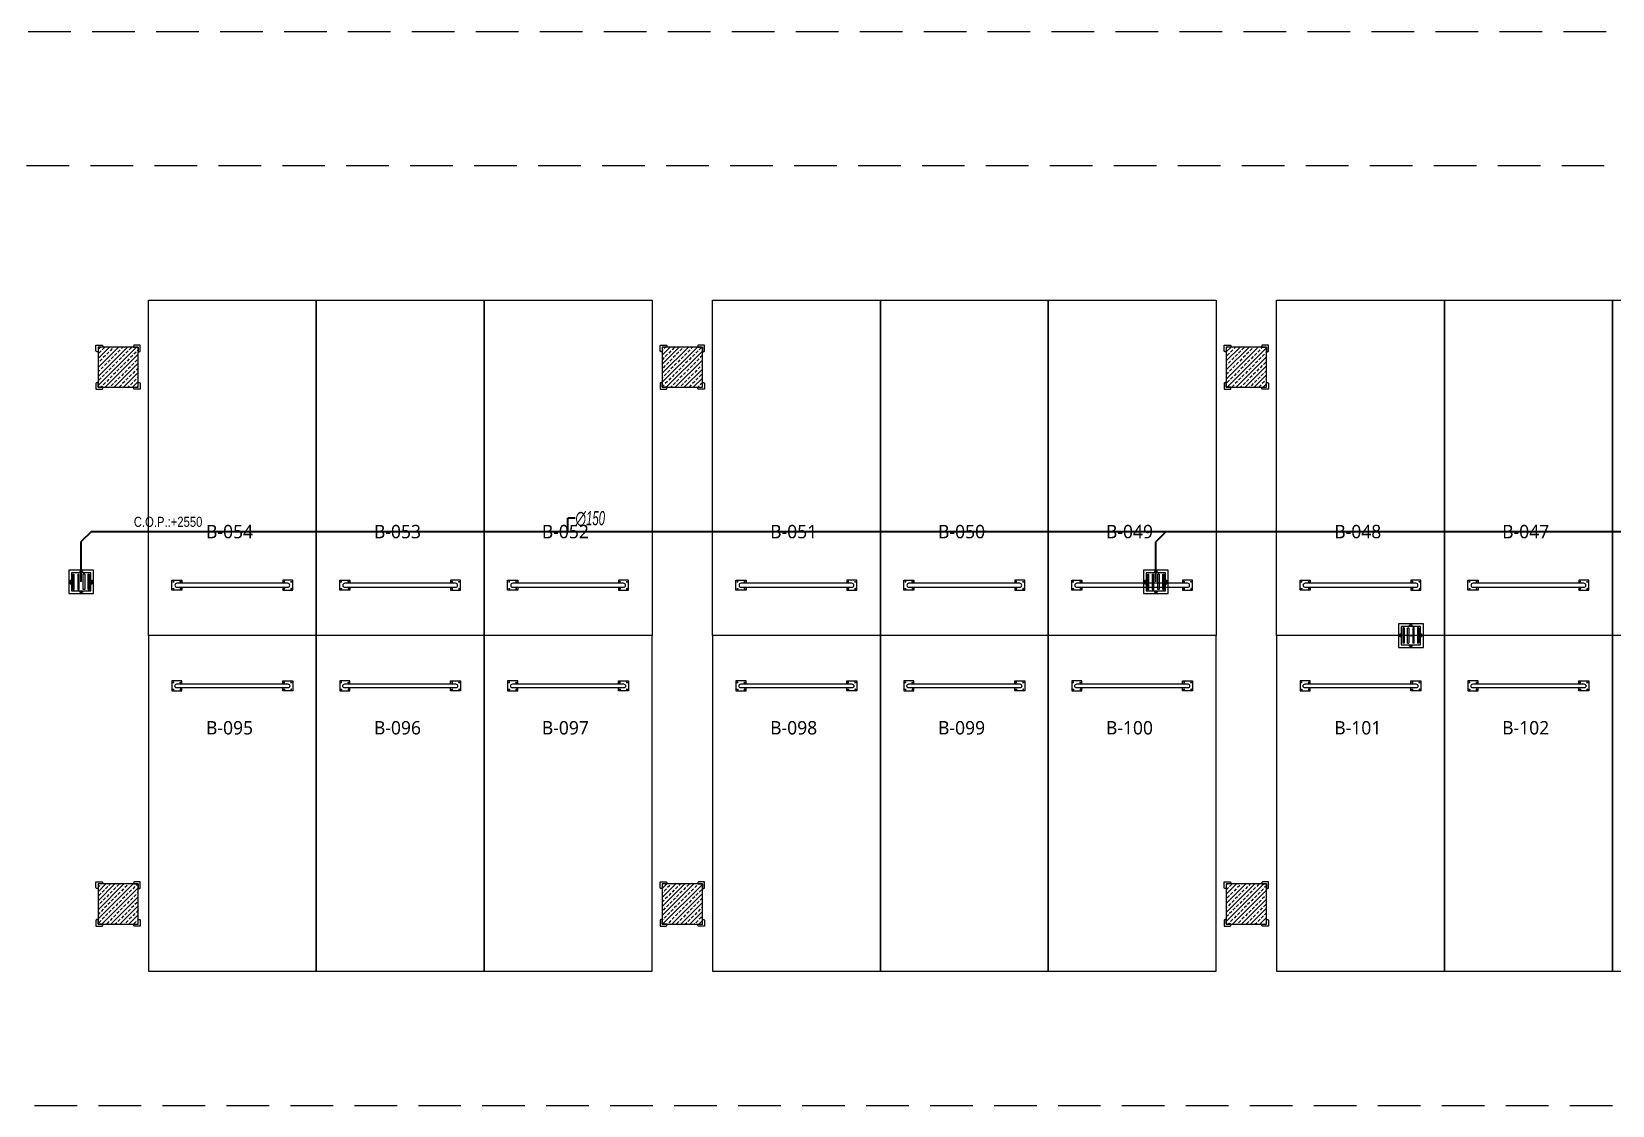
# Model space of a CAD drawing. Header units: millimetres. Extents: x -379292 to 1221486, y 92049 to 447512.
# Drawn here: x 130059 to 153598, y 253619 to 269619 of the extents above; entities that cross this region are included whole.
import ezdxf
from ezdxf.enums import TextEntityAlignment as Align

# ---------------------------------------------------------------- set-up
doc = ezdxf.new("R2010")
doc.units = ezdxf.units.MM
doc.linetypes.add('HIDDEN', pattern=[9.525, 6.35, -3.175])
doc.layers.add('0-KRCN-SHT YAĞMURSUYUBORUSU-100', color=3, linetype='PISSU_LINE50', lineweight=35)
doc.layers.add('0-KRCN-SHT-KOLADI-YAZIYAĞMURSUYU', color=4, linetype='Continuous', lineweight=35)
for name, color, linetype in [('04_RAIN INLET', 51, 'Continuous'), ('05_HATCH CONCRETE', 141, 'Continuous'), ('05_SYMBOL', 2, 'Continuous'), ('202-A-Y-MahalAd', 141, 'Continuous'), ('M_YANGIN_SPR_ CAP', 7, 'Continuous')]:
    doc.layers.add(name, color=color, linetype=linetype)
doc.styles.add('DOA.ARIAL', font='arial.ttf')
doc.styles.add('MUF', font='isocpeur.ttf')
doc.styles.get("Standard").update_dxf_attribs({"font": 'segoeuil.ttf'})
doc.styles.add('ÇAP-2', font='ARIALNBI.TTF')
doc.linetypes.add('PISSU_LINE50', pattern='A,50,-10,["C",MUF,S=10,R=0,X=1,Y=-5],0', length=60)
pattern_1 = [(225, (905000, -3e-07), (67.351921, -67.351921), []), (225, (904932.65, -3e-07), (67.351921, -67.351921), [47.625, -23.8125])]

# ---------------------------------------------------------------- blocks, each defined once
blk = doc.blocks.new('202_Vida')
at = {"color": 0, "linetype": 'ByBlock', "ltscale": 0.2}
for points in [[(1, 0), (-1, 0)], [(0, 1), (0, -1)]]:
    blk.add_lwpolyline(points, dxfattribs=at)
at = {"color": 0, "linetype": 'ByBlock'}
for radius in [0.42, 0.23, 0.155]:
    blk.add_circle((0, 0), radius, dxfattribs=at)
blk = doc.blocks.new('202_Stoper')
at = {"color": 0, "linetype": 'ByBlock'}
for points in [[(-750, -30), (-750, -75), (-900, -75), (-900, 75), (-750, 75), (-750, 30)], [(750, -30), (750, -75), (900, -75), (900, 75), (750, 75), (750, 30)]]:
    blk.add_lwpolyline(points, dxfattribs=at)
blk.add_lwpolyline([(825, -30, 1), (825, 30), (-825, 30, 1), (-825, -30)], format="xyb", close=True, dxfattribs=at)
at = {"color": 0, "linetype": 'ByBlock', "yscale": 10, "zscale": 10, "rotation": 180}
for p, xscale in [((-877, 53), -10), ((-772, 53), 10), ((772, 53), -10), ((877, 53), 10)]:
    blk.add_blockref('202_Vida', p, dxfattribs=dict(at, xscale=xscale))
at = {"color": 0, "linetype": 'ByBlock', "yscale": 10, "zscale": 10}
for p, xscale in [((-877, -52), 10), ((-772, -52), -10), ((772, -52), 10), ((877, -52), -10)]:
    blk.add_blockref('202_Vida', p, dxfattribs=dict(at, xscale=xscale))
blk = doc.blocks.new('202_Mahalblok')
at = {"color": 0, "linetype": 'ByBlock', "flags": 128}
blk.add_lwpolyline([(0, 0), (0, 5000), (2500, 5000), (2500, 0)], close=True, dxfattribs=at)
at = {"color": 252}
blk.add_blockref('202_Stoper', (1250, 750), dxfattribs=at)
at = {"color": 0, "linetype": 'ByBlock', "ltscale": 25}
blk.add_attdef('MAHALNO', text='', height=200, dxfattribs=at).set_placement((1209, 1390), align=Align.BOTTOM_CENTER)
blk = doc.blocks.new('202_Izgara')
at = {"color": 8, "ltscale": 25}
blk.add_circle((0, 0), 0.1, dxfattribs=at)
at = {"layer": '04_RAIN INLET', "color": 8}
for p, q in [((1.85, 1.75), (-1.85, 1.75)), ((-1.85, 1.75), (-1.85, -1.75)), ((1.45, 1.35), (-1.45, 1.35)), ((-1.45, 1.35), (-1.45, -1.35)), ((-1.2, 1.15), (-1.2, -1.15)), ((-1, 1.15), (-1.2, 1.15)), ((-1, 1.15), (-1, -1.15)), ((-0.5, -1.15), (-0.5, 1.15)), ((-0.5, 1.15), (-0.3, 1.15)), ((-0.3, 1.15), (-0.3, -1.15)), ((0.3, 1.15), (0.3, -1.15)), ((0.5, 1.15), (0.3, 1.15)), ((0.5, -1.15), (0.5, 1.15)), ((1, 1.15), (1, -1.15)), ((1.2, 1.15), (1, 1.15)), ((1.2, 1.15), (1.2, -1.15)), ((1.45, -1.35), (1.45, 1.35)), ((1.85, -1.75), (1.85, 1.75)), ((-1.85, -1.75), (1.85, -1.75)), ((-1.45, -1.35), (1.45, -1.35)), ((-1, -1.15), (-1.2, -1.15)), ((-0.5, -1.15), (-0.3, -1.15)), ((0.5, -1.15), (0.3, -1.15)), ((1.2, -1.15), (1, -1.15))]:
    blk.add_line(p, q, dxfattribs=at)
at = {"layer": '04_RAIN INLET', "color": 8, "ltscale": 50}
for p, q in [((-1.45, 0.2), (-1.65, 0.2)), ((0.2, 1.55), (-0.2, 1.55)), ((-0.2, 1.35), (-0.2, 1.55)), ((0.2, 1.35), (0.2, 1.55)), ((1.65, 0.2), (1.45, 0.2)), ((-1.45, -0.2), (-1.65, -0.2)), ((-0.2, -1.55), (-0.2, -1.35)), ((0.2, -1.55), (0.2, -1.35)), ((1.65, -0.2), (1.45, -0.2))]:
    blk.add_line(p, q, dxfattribs=at)
at = {"layer": '04_RAIN INLET', "color": 8, "ltscale": 50, "extrusion": (-2.89798e-21, 1.6744e-09, 1)}
for points in [[(-1.65, 0.2), (-1.65, -0.2)], [(1.65, -0.2), (1.65, 0.2)]]:
    blk.add_lwpolyline(points, dxfattribs=at)
at = {"layer": '04_RAIN INLET', "color": 8, "ltscale": 50, "extrusion": (-2.89798e-21, 1.6744e-09, 1), "elevation": 0}
blk.add_lwpolyline([(-0.2, -1.55), (0.2, -1.55)], dxfattribs=at)
blk = doc.blocks.new('bariyer')
at = {"color": 8, "ltscale": 25}
blk.add_lwpolyline([(0, -70), (15, -70, 0.414214), (30, -55), (30, 30), (-55, 30, 0.414214), (-70, 15), (-70, 0), (0, 0)], format="xyb", close=True, dxfattribs=at)
blk = doc.blocks.new('OtoParkBodrumKatMimari')
at = {"layer": '05_HATCH CONCRETE'}
h = blk.add_hatch(dxfattribs=at)
h.set_pattern_fill('ANSI33', color=8, scale=15, angle=180, style=0)
h.set_pattern_definition(pattern_1)
h.paths.add_polyline_path([(80000, 164100), (79400, 164100), (79400, 163500), (80000, 163500)])
h = blk.add_hatch(dxfattribs=at)
h.set_pattern_fill('ANSI33', color=8, scale=15, angle=180, style=0)
h.set_pattern_definition(pattern_1)
h.paths.add_polyline_path([(88400, 164100), (87800, 164100), (87800, 163500), (88400, 163500)])
h = blk.add_hatch(dxfattribs=at)
h.set_pattern_fill('ANSI33', color=8, scale=15, angle=180, style=0)
h.set_pattern_definition(pattern_1)
h.paths.add_polyline_path([(96800, 164100), (96200, 164100), (96200, 163500), (96800, 163500)])
h = blk.add_hatch(dxfattribs=at)
h.set_pattern_fill('ANSI33', color=8, scale=15, angle=180, style=0)
h.set_pattern_definition(pattern_1)
h.paths.add_polyline_path([(80000, 156100), (79400, 156100), (79400, 155500), (80000, 155500)])
h = blk.add_hatch(dxfattribs=at)
h.set_pattern_fill('ANSI33', color=8, scale=15, angle=180, style=0)
h.set_pattern_definition(pattern_1)
h.paths.add_polyline_path([(88400, 156100), (87800, 156100), (87800, 155500), (88400, 155500)])
h = blk.add_hatch(dxfattribs=at)
h.set_pattern_fill('ANSI33', color=8, scale=15, angle=180, style=0)
h.set_pattern_definition(pattern_1)
h.paths.add_polyline_path([(96800, 156100), (96200, 156100), (96200, 155500), (96800, 155500)])
at = {"color": 5}
for points in [[(80000, 164100), (79400, 164100), (79400, 163500), (80000, 163500)], [(88400, 164100), (87800, 164100), (87800, 163500), (88400, 163500)], [(96800, 164100), (96200, 164100), (96200, 163500), (96800, 163500)], [(80000, 156100), (79400, 156100), (79400, 155500), (80000, 155500)], [(88400, 156100), (87800, 156100), (87800, 155500), (88400, 155500)], [(96800, 156100), (96200, 156100), (96200, 155500), (96800, 155500)]]:
    blk.add_lwpolyline(points, close=True, dxfattribs=at)
at = {"layer": '05_SYMBOL', "color": 252, "linetype": 'HIDDEN', "ltscale": 100}
blk.add_lwpolyline([(17400, 168800), (130500, 168800)], dxfattribs=at)
blk.add_lwpolyline([(130500, 154800), (130500, 164800, 0.414214), (128500, 166800), (19400, 166800, 0.414214), (17400, 164800), (17400, 154800, 0.414214), (19400, 152800), (128500, 152800, 0.414214)], format="xyb", close=True, dxfattribs=at)
at = {"layer": '04_RAIN INLET', "xscale": 100, "yscale": 100, "zscale": 100, "rotation": 359.9999999845318}
blk.add_blockref('202_Izgara', (98950, 159800), dxfattribs=at)
at = {"layer": '05_SYMBOL', "color": 8, "xscale": -1}
for p in [(79400, 164100), (87800, 164100), (96200, 164100), (79400, 156100), (87800, 156100), (96200, 156100)]:
    blk.add_blockref('bariyer', p, dxfattribs=at)
at = {"layer": '05_SYMBOL', "color": 8}
for p in [(80000, 164100), (88400, 164100), (96800, 164100), (80000, 156100), (88400, 156100), (96800, 156100)]:
    blk.add_blockref('bariyer', p, dxfattribs=at)
at = {"layer": '05_SYMBOL', "color": 8, "rotation": 180}
for p in [(79400, 163500), (87800, 163500), (96200, 163500), (79400, 155500), (87800, 155500), (96200, 155500)]:
    blk.add_blockref('bariyer', p, dxfattribs=at)
at = {"layer": '05_SYMBOL', "color": 8, "xscale": -1, "rotation": 180}
for p in [(80000, 163500), (88400, 163500), (96800, 163500), (80000, 155500), (88400, 155500), (96800, 155500)]:
    blk.add_blockref('bariyer', p, dxfattribs=at)
at = {"layer": '202-A-Y-MahalAd', "color": 8, "ltscale": 25}
for p, values in [((80150, 159800), {'MAHALNO': 'B-054'}), ((82650, 159800), {'MAHALNO': 'B-053'}), ((85150, 159800), {'MAHALNO': 'B-052'}), ((88550, 159800), {'MAHALNO': 'B-051'}), ((91050, 159800), {'MAHALNO': 'B-050'}), ((93550, 159800), {'MAHALNO': 'B-049'}), ((96950, 159800), {'MAHALNO': 'B-048'}), ((99450, 159800), {'MAHALNO': 'B-047'}), ((101950, 159800), {'MAHALNO': 'B-046'})]:
    blk.add_blockref('202_Mahalblok', p, dxfattribs=at).add_auto_attribs(values)
ref = blk.add_blockref('202_Mahalblok', (80150, 159800), dxfattribs=dict(at, xscale=-1, rotation=180))
ref.add_attrib('MAHALNO', 'B-095', dxfattribs={"layer": '0', "color": 0, "linetype": 'ByBlock', "ltscale": 25, "height": 200}).set_placement((81359, 158267), align=Align.BOTTOM_CENTER)
ref = blk.add_blockref('202_Mahalblok', (82650, 159800), dxfattribs=dict(at, xscale=-1, rotation=180))
ref.add_attrib('MAHALNO', 'B-096', dxfattribs={"layer": '0', "color": 0, "linetype": 'ByBlock', "ltscale": 25, "height": 200}).set_placement((83859, 158267), align=Align.BOTTOM_CENTER)
ref = blk.add_blockref('202_Mahalblok', (85150, 159800), dxfattribs=dict(at, xscale=-1, rotation=180))
ref.add_attrib('MAHALNO', 'B-097', dxfattribs={"layer": '0', "color": 0, "linetype": 'ByBlock', "ltscale": 25, "height": 200}).set_placement((86359, 158267), align=Align.BOTTOM_CENTER)
ref = blk.add_blockref('202_Mahalblok', (88550, 159800), dxfattribs=dict(at, xscale=-1, rotation=180))
ref.add_attrib('MAHALNO', 'B-098', dxfattribs={"layer": '0', "color": 0, "linetype": 'ByBlock', "ltscale": 25, "height": 200}).set_placement((89759, 158267), align=Align.BOTTOM_CENTER)
ref = blk.add_blockref('202_Mahalblok', (91050, 159800), dxfattribs=dict(at, xscale=-1, rotation=180))
ref.add_attrib('MAHALNO', 'B-099', dxfattribs={"layer": '0', "color": 0, "linetype": 'ByBlock', "ltscale": 25, "height": 200}).set_placement((92259, 158267), align=Align.BOTTOM_CENTER)
ref = blk.add_blockref('202_Mahalblok', (93550, 159800), dxfattribs=dict(at, xscale=-1, rotation=180))
ref.add_attrib('MAHALNO', 'B-100', dxfattribs={"layer": '0', "color": 0, "linetype": 'ByBlock', "ltscale": 25, "height": 200}).set_placement((94759, 158267), align=Align.BOTTOM_CENTER)
ref = blk.add_blockref('202_Mahalblok', (96950, 159800), dxfattribs=dict(at, xscale=-1, rotation=180))
ref.add_attrib('MAHALNO', 'B-101', dxfattribs={"layer": '0', "color": 0, "linetype": 'ByBlock', "ltscale": 25, "height": 200}).set_placement((98159, 158267), align=Align.BOTTOM_CENTER)
ref = blk.add_blockref('202_Mahalblok', (99450, 159800), dxfattribs=dict(at, xscale=-1, rotation=180))
ref.add_attrib('MAHALNO', 'B-102', dxfattribs={"layer": '0', "color": 0, "linetype": 'ByBlock', "ltscale": 25, "height": 200}).set_placement((100659, 158267), align=Align.BOTTOM_CENTER)
ref = blk.add_blockref('202_Mahalblok', (101950, 159800), dxfattribs=dict(at, xscale=-1, rotation=180))
ref.add_attrib('MAHALNO', 'B-103', dxfattribs={"layer": '0', "color": 0, "linetype": 'ByBlock', "ltscale": 25, "height": 200}).set_placement((103159, 158267), align=Align.BOTTOM_CENTER)
blk = doc.blocks.new('G$CBAC204B7')
at = {"layer": '04_RAIN INLET', "color": 2}
for p, q in [((0.37, 0.35), (-0.37, 0.35)), ((-0.37, 0.35), (-0.37, -0.35)), ((0.288, 0.268), (-0.288, 0.268)), ((-0.288, 0.268), (-0.288, -0.268)), ((-0.246, 0.227), (-0.247, -0.227)), ((-0.205, 0.227), (-0.246, 0.227)), ((-0.205, 0.227), (-0.206, -0.227)), ((-0.103, -0.227), (-0.103, 0.227)), ((-0.103, 0.227), (-0.061, 0.227)), ((-0.061, 0.227), (-0.062, -0.227)), ((0.062, 0.227), (0.062, -0.227)), ((0.103, 0.227), (0.062, 0.227)), ((0.103, -0.227), (0.103, 0.227)), ((0.206, 0.227), (0.206, -0.227)), ((0.247, 0.227), (0.206, 0.227)), ((0.247, 0.227), (0.247, -0.227)), ((0.288, -0.268), (0.288, 0.268)), ((0.37, -0.35), (0.37, 0.35)), ((-0.37, -0.35), (0.37, -0.35)), ((-0.288, -0.268), (0.288, -0.268)), ((-0.206, -0.227), (-0.247, -0.227)), ((-0.103, -0.227), (-0.062, -0.227)), ((0.103, -0.227), (0.062, -0.227)), ((0.247, -0.227), (0.206, -0.227))]:
    blk.add_line(p, q, dxfattribs=at)
at = {"layer": '04_RAIN INLET', "color": 2, "ltscale": 50}
for p, q in [((-0.288, 0.053), (-0.329, 0.053)), ((0.041, 0.309), (-0.041, 0.309)), ((-0.041, 0.268), (-0.041, 0.309)), ((0.041, 0.268), (0.041, 0.309)), ((0.329, 0.053), (0.288, 0.053)), ((-0.288, -0.053), (-0.329, -0.053)), ((-0.041, -0.309), (-0.041, -0.268)), ((0.041, -0.309), (0.041, -0.268)), ((0.329, -0.053), (0.288, -0.053))]:
    blk.add_line(p, q, dxfattribs=at)
at = {"layer": '04_RAIN INLET', "color": 2, "ltscale": 50, "extrusion": (-2.90481e-21, 1.6744e-09, 1)}
for points in [[(-0.329, 0.053), (-0.329, -0.053)], [(0.329, -0.053), (0.329, 0.053)], [(-0.041, -0.309), (0.041, -0.309)]]:
    blk.add_lwpolyline(points, dxfattribs=at)
blk = doc.blocks.new('IZGARA')
at = {"layer": '04_RAIN INLET', "color": 2}
blk.add_blockref('G$CBAC204B7', (0, 0), dxfattribs=at)
blk = doc.blocks.new('A$Cbceac246')
at = {"layer": '0-KRCN-SHT YAĞMURSUYUBORUSU-100'}
for p, q in [((900.1, 16105, 0), (885.1, 16090, 0)), ((900.1, 16105, 0), (6536.8, 16105, 0)), ((2500.1, 16104.7), (2485.1, 16089.7)), ((885.1, 16030, 0), (885.1, 16090, 0)), ((2485.1, 16030, 0), (2485.1, 16089.7))]:
    blk.add_line(p, q, dxfattribs=at)
at = {"layer": '0-KRCN-SHT-KOLADI-YAZIYAĞMURSUYU', "linetype": 'Continuous'}
for p in [(1620.6, 16125, 0), (1620.6, 16125, 0), (1609.4, 16106.8, 0), (1609.4, 16106.8, 0)]:
    blk.add_line(p, (1609.4, 16125, 0), dxfattribs=at)
at = {"layer": '04_RAIN INLET', "xscale": 50.00000000000001, "yscale": 50.00000000000001, "zscale": 50.00000000000001, "rotation": 179.9999999845318}
for p in [(885, 16030, 0), (2485.1, 16030, 0)]:
    blk.add_blockref('IZGARA', p, dxfattribs=at)
at = {"layer": '0-KRCN-SHT-KOLADI-YAZIYAĞMURSUYU', "linetype": 'Continuous', "style": 'ÇAP-2', "width": 0.7}
blk.add_text('∅150', height=21, dxfattribs=at).set_placement((1620.9, 16125, 0), align=Align.MIDDLE_LEFT)

msp = doc.modelspace()

# ---------------------------------------------------------------- block references
at = {"color": 8}
msp.add_blockref('OtoParkBodrumKatMimari', (51648, 100818.8), dxfattribs=at)

# ---------------------------------------------------------------- next in the draw order: block references
at = {"color": 30, "xscale": 10, "yscale": 10, "zscale": 10}
msp.add_blockref('A$Cbceac246', (121948, 101118.8), dxfattribs=at)

# ---------------------------------------------------------------- next in the draw order: texts
at = {"layer": 'M_YANGIN_SPR_ CAP', "ltscale": 0.01, "style": 'DOA.ARIAL', "width": 0.8}
msp.add_text('C.O.P.:+2550', height=150, rotation=0, dxfattribs=at).set_placement((132091.6, 262389.4, -155276.6), align=Align.TOP_CENTER)

doc.saveas('drawing.dxf')
